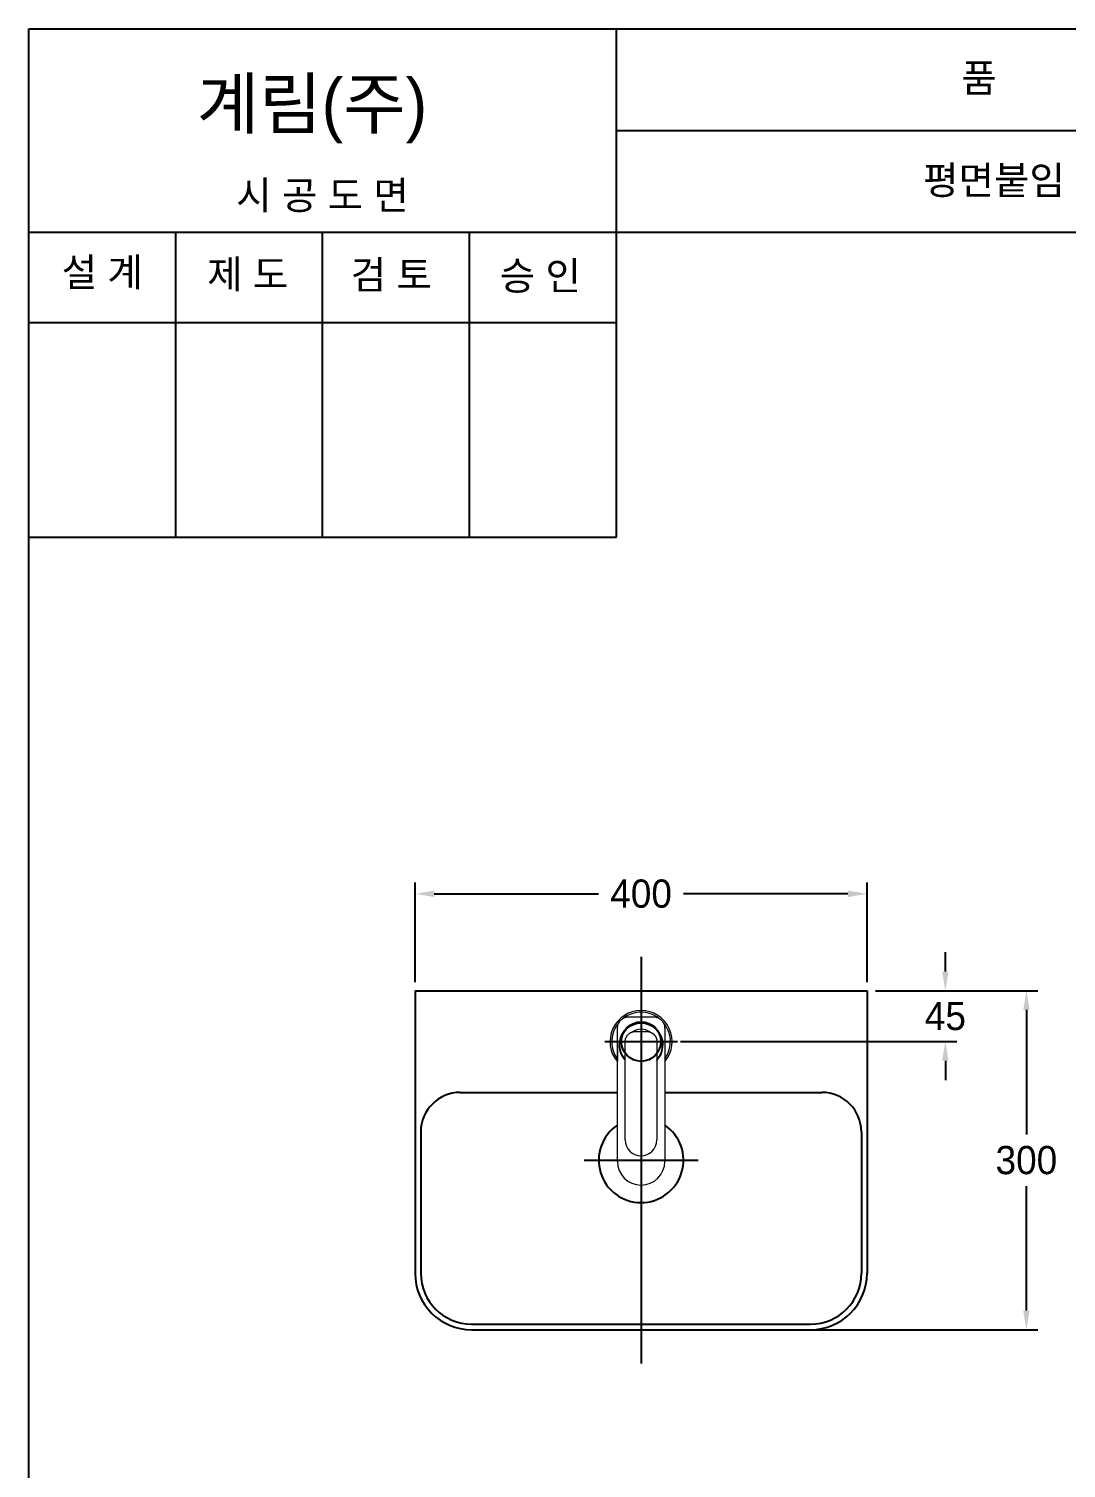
# Model space of a CAD drawing. Header units: millimetres. Extents: x 0 to 1800, y -67 to 2530.
# Drawn here: x 0 to 918, y 1256 to 2530 of the extents above; entities that cross this region are included whole.
import ezdxf
from ezdxf.enums import TextEntityAlignment as Align
from ezdxf.lldxf.tags import DXFTag

# ---------------------------------------------------------------- set-up
doc = ezdxf.new("R2010")
doc.units = ezdxf.units.MM
doc.layers.get('Defpoints').update_dxf_attribs({"color": 1})
for name, color, linetype in [('TEXT', 7, 'Continuous'), ('내부선 및 부속', 4, 'Continuous'), ('도각라인', 7, 'Continuous'), ('외형선', 3, 'Continuous'), ('중심선', 1, 'DASHED')]:
    doc.layers.add(name, color=color, linetype=linetype)
doc.styles.add('____', font='')
doc.styles.add('타이틀', font='H2GTRM.TTF', dxfattribs={"height": 25})
doc.styles.get('____').set_extended_font_data('굴림')
tags = doc.linetypes.add('DASHDOT', pattern=[70, 31, -13, 13, -13]).pattern_tags.tags
tags[10:11] = [DXFTag(74, 4), DXFTag(75, 0), DXFTag(340, '0'), DXFTag(46, 0.0), DXFTag(50, 0.0), DXFTag(44, 0.0), DXFTag(45, 0.0)]
tags[8:9] = [DXFTag(74, 4), DXFTag(75, 0), DXFTag(340, '0'), DXFTag(46, 0.0), DXFTag(50, 0.0), DXFTag(44, 0.0), DXFTag(45, 0.0)]
tags[6:7] = [DXFTag(74, 4), DXFTag(75, 0), DXFTag(340, '0'), DXFTag(46, 0.0), DXFTag(50, 0.0), DXFTag(44, 0.0), DXFTag(45, 0.0)]
tags[4:5] = [DXFTag(74, 4), DXFTag(75, 0), DXFTag(340, '0'), DXFTag(46, 0.0), DXFTag(50, 0.0), DXFTag(44, 0.0), DXFTag(45, 0.0)]
tags = doc.linetypes.add('DASHED', pattern=[25.72, 12.86, -12.86]).pattern_tags.tags
tags[6:7] = [DXFTag(74, 4), DXFTag(75, 0), DXFTag(340, '0'), DXFTag(46, 0.0), DXFTag(50, 0.0), DXFTag(44, 0.0), DXFTag(45, 0.0)]
tags[4:5] = [DXFTag(74, 4), DXFTag(75, 0), DXFTag(340, '0'), DXFTag(46, 0.0), DXFTag(50, 0.0), DXFTag(44, 0.0), DXFTag(45, 0.0)]
doc.dimstyles.new('MSADIM', dxfattribs={"dimtxt": 33, "dimasz": 17, "dimexe": 10, "dimexo": 7.5, "dimgap": 10, "dimtad": 0, "dimtih": 1, "dimtoh": 1, "dimdec": 0, "dimzin": 1, "dimdsep": 46, "dimtxsty": '____', "dimcen": 11.25, "dimadec": 0, "dimazin": 0, "dimtfac": 1, "dimtdec": 0, "dimtix": 1, "dimtmove": 0, "dimatfit": 3, "dimfxl": 1, "dimtolj": 1, "dimtzin": 1, "dimarcsym": 0})

# ---------------------------------------------------------------- blocks, each defined once
blk = doc.blocks.new('*D2')
at = {"color": 0, "lineweight": -2, "transparency": 16777216}
for p, q in [((341.9, 1686.2), (341.9, 1774.5)), ((741.9, 1686.2), (741.9, 1774.5)), ((358.9, 1764.5), (504.2, 1764.5)), ((724.9, 1764.5), (579.5, 1764.5))]:
    blk.add_line(p, q, dxfattribs=at)
at = {"color": 0, "transparency": 16777216}
for points in [[(358.9, 1767.3), (358.9, 1761.6), (341.9, 1764.5)], [(724.9, 1767.3), (724.9, 1761.6), (741.9, 1764.5)]]:
    blk.add_solid(points, dxfattribs=at)
at = {"layer": 'Defpoints', "color": 0, "transparency": 16777216}
for p in [(741.9, 1764.5), (341.9, 1678.7), (741.9, 1678.7)]:
    blk.add_point(p, dxfattribs=at)
at = {"color": 0, "transparency": 16777216, "insert": (541.9, 1764.5), "char_height": 25, "attachment_point": 5, "style": '____'}
blk.add_mtext('\\A1;400', dxfattribs=at)
blk = doc.blocks.new('*D3')
at = {"color": 0, "lineweight": -2, "transparency": 16777216}
for p, q in [((811.2, 1695.7), (811.2, 1712.7)), ((749.4, 1678.7), (821.2, 1678.7)), ((576.9, 1633.7), (821.2, 1633.7)), ((811.2, 1616.7), (811.2, 1599.7))]:
    blk.add_line(p, q, dxfattribs=at)
at = {"color": 0, "transparency": 16777216}
for points in [[(808.3, 1695.7), (814, 1695.7), (811.2, 1678.7)], [(808.3, 1616.7), (814, 1616.7), (811.2, 1633.7)]]:
    blk.add_solid(points, dxfattribs=at)
at = {"layer": 'Defpoints', "color": 0, "transparency": 16777216}
for p in [(741.9, 1678.7), (569.4, 1633.7), (811.2, 1633.7)]:
    blk.add_point(p, dxfattribs=at)
at = {"color": 0, "transparency": 16777216, "insert": (811.2, 1656.2), "char_height": 25, "attachment_point": 5, "style": '____'}
blk.add_mtext('\\A1;45', dxfattribs=at)
blk = doc.blocks.new('*D4')
at = {"color": 0, "lineweight": -2, "transparency": 16777216}
for p, q in [((749.4, 1678.7), (892.9, 1678.7)), ((882.9, 1661.7), (882.9, 1551.5)), ((882.9, 1395.7), (882.9, 1505.9)), ((549.4, 1378.7), (892.9, 1378.7))]:
    blk.add_line(p, q, dxfattribs=at)
at = {"color": 0, "transparency": 16777216}
for points in [[(880.1, 1661.7), (885.7, 1661.7), (882.9, 1678.7)], [(880.1, 1395.7), (885.7, 1395.7), (882.9, 1378.7)]]:
    blk.add_solid(points, dxfattribs=at)
at = {"layer": 'Defpoints', "color": 0, "transparency": 16777216}
for p in [(741.9, 1678.7), (541.9, 1378.7), (882.9, 1378.7)]:
    blk.add_point(p, dxfattribs=at)
at = {"color": 0, "transparency": 16777216, "insert": (882.9, 1528.7), "char_height": 25, "attachment_point": 5, "style": '____'}
blk.add_mtext('\\A1;300', dxfattribs=at)

msp = doc.modelspace()

# ---------------------------------------------------------------- linework, layer by layer
at = {"layer": '내부선 및 부속', "linetype": 'Continuous', "lineweight": 18}
for p, q in [((520.9, 1527.7), (520.9, 1645.5)), ((531.1, 1655.7), (541.9, 1655.7)), ((541.9, 1655.7), (552.7, 1655.7)), ((562.9, 1645.5), (562.9, 1527.7)), ((527.8, 1632.8), (527.8, 1633.7)), ((527.8, 1620.7), (527.8, 1632.8)), ((536.8, 1642.7), (546.8, 1642.7)), ((555.8, 1633.7), (555.8, 1632.8)), ((555.8, 1632.8), (555.8, 1620.7)), ((527.8, 1546.7), (527.8, 1620.7)), ((555.8, 1620.7), (555.8, 1546.7))]:
    msp.add_line(p, q, dxfattribs=at)
at = {"layer": '내부선 및 부속', "linetype": 'Continuous'}
for p, q in [((381.9, 1588.7), (520.9, 1588.7)), ((562.9, 1588.7), (701.9, 1588.7)), ((346.9, 1553.7), (346.9, 1428.7)), ((736.9, 1553.7), (736.9, 1428.7)), ((391.9, 1383.7), (691.9, 1383.7))]:
    msp.add_line(p, q, dxfattribs=at)
msp.add_circle((541.9, 1633.7), 17.5, dxfattribs=at)
at = {"layer": '내부선 및 부속', "linetype": 'Continuous', "lineweight": 18}
for centre, radius, start, end in [((541.9, 1633.7), 27.5, 90, 220.213), ((541.9, 1633.7), 26, 90, 126.2981), ((541.9, 1633.7), 27.5, 319.9383, 90), ((541.9, 1633.7), 26, 53.3306, 90), ((541.9, 1633.7), 26, 138.3075, 215.8537), ((541.9, 1630.7), 19.5, 315.7312, 180), ((541.9, 1630.7), 19, 317.3006, 222.3675), ((541.9, 1630.7), 13.9, 56.5031, 122.9006), ((541.9, 1633.7), 26, 323.8762, 42.39), ((541.9, 1630.7), 19.5, 180, 223.9594), ((541.8, 1546.7), 14, 180, 270), ((541.8, 1546.7), 14, 270, 0), ((541.9, 1527.7), 21, 180, 0)]:
    msp.add_arc(centre, radius, start, end, dxfattribs=at)
at = {"layer": '내부선 및 부속', "linetype": 'Continuous'}
for centre, radius, start, end in [((381.9, 1553.7), 35, 90, 180), ((701.9, 1553.7), 35, 0, 90), ((541.9, 1528.7), 37.5, 124.0558, 55.9442), ((391.9, 1428.7), 45, 180, 270), ((691.9, 1428.7), 45, 270, 0)]:
    msp.add_arc(centre, radius, start, end, dxfattribs=at)
at = {"layer": '내부선 및 부속', "linetype": 'Continuous', "lineweight": 18}
for points, knots in [([(520.9, 1645.5), (520.9, 1645.5), (520.9, 1645.5), (520.9, 1645.5), (520.9, 1645.5), (520.9, 1645.5), (520.9, 1645.5), (520.9, 1645.6), (520.9, 1645.7), (520.9, 1646), (520.9, 1646.3), (521, 1646.8), (521.1, 1647.4), (521.2, 1648.1), (521.3, 1648.5), (521.4, 1648.6), (521.4, 1648.7), (521.5, 1648.8), (521.5, 1649.1), (521.6, 1649.2), (521.8, 1649.7), (521.9, 1650), (522.3, 1650.6), (522.4, 1650.8), (522.7, 1651.3), (522.8, 1651.4), (523, 1651.6), (523, 1651.7), (523.1, 1651.8), (523.2, 1651.9), (523.3, 1652.1), (523.4, 1652.2), (523.6, 1652.4), (523.7, 1652.4), (523.8, 1652.6), (523.8, 1652.6), (524.1, 1652.9), (524.4, 1653.1), (524.9, 1653.6), (525.2, 1653.8), (525.7, 1654.1), (526, 1654.3), (526.4, 1654.5), (526.6, 1654.6), (526.8, 1654.7), (526.8, 1654.7), (526.9, 1654.8), (526.9, 1654.8), (527, 1654.8), (527.1, 1654.9), (527.5, 1655), (527.8, 1655.1), (528.5, 1655.3), (528.8, 1655.4), (529.4, 1655.5), (529.8, 1655.6), (530.2, 1655.6), (530.3, 1655.6), (530.4, 1655.7), (530.5, 1655.7), (530.7, 1655.7), (530.8, 1655.7), (530.9, 1655.7), (531, 1655.7), (531, 1655.7), (531.1, 1655.7), (531.1, 1655.7), (531.1, 1655.7), (531.1, 1655.7), (531.1, 1655.7), (531.1, 1655.7)], [0, 0, 0, 0, 0.000488, 0.000488, 0.000977, 0.001953, 0.003906, 0.007812, 0.015625, 0.03125, 0.0625, 0.0625, 0.125, 0.1875, 0.1875, 0.203125, 0.203125, 0.21875, 0.21875, 0.25, 0.25, 0.3125, 0.3125, 0.375, 0.375, 0.40625, 0.40625, 0.421875, 0.421875, 0.4375, 0.4375, 0.46875, 0.46875, 0.484375, 0.484375, 0.5, 0.5, 0.5625, 0.5625, 0.625, 0.625, 0.6875, 0.6875, 0.71875, 0.71875, 0.726562, 0.726562, 0.734375, 0.734375, 0.75, 0.75, 0.8125, 0.8125, 0.875, 0.875, 0.9375, 0.9375, 0.953125, 0.953125, 0.96875, 0.96875, 0.984375, 0.984375, 0.992188, 0.996094, 0.998047, 0.999023, 0.999512, 0.999512, 1, 1, 1, 1]), ([(520.9, 1645.5), (520.9, 1645.5), (520.9, 1645.5), (520.9, 1645.5), (520.9, 1645.5), (520.9, 1645.5)], [0, 0, 0, 0, 0.506361, 0.506361, 1, 1, 1, 1]), ([(531.1, 1655.7), (531.1, 1655.7), (531.1, 1655.7), (531.1, 1655.7), (531.1, 1655.7), (531.1, 1655.7)], [0, 0, 0, 0, 0.446521, 0.446521, 1, 1, 1, 1]), ([(552.7, 1655.7), (552.7, 1655.7), (552.7, 1655.7), (552.7, 1655.7), (552.7, 1655.7), (552.7, 1655.7), (552.7, 1655.7), (552.8, 1655.7), (553, 1655.7), (553.3, 1655.7), (553.5, 1655.6), (554, 1655.6), (554.3, 1655.6), (555, 1655.4), (555.3, 1655.3), (555.7, 1655.2), (555.8, 1655.2), (555.9, 1655.1), (556, 1655.1), (556.3, 1655), (556.4, 1655), (556.9, 1654.8), (557.2, 1654.6), (557.8, 1654.3), (558, 1654.1), (558.5, 1653.9), (558.6, 1653.8), (558.8, 1653.6), (558.9, 1653.6), (559, 1653.5), (559.1, 1653.4), (559.3, 1653.2), (559.4, 1653.1), (559.6, 1653), (559.6, 1652.9), (559.8, 1652.8), (559.8, 1652.7), (560.1, 1652.4), (560.3, 1652.2), (560.8, 1651.7), (561, 1651.4), (561.3, 1650.9), (561.5, 1650.6), (561.7, 1650.1), (561.8, 1650), (561.9, 1649.8), (562, 1649.7), (562, 1649.5), (562.1, 1649.4), (562.2, 1649.1), (562.3, 1648.7), (562.5, 1648.1), (562.6, 1647.8), (562.7, 1647.1), (562.8, 1646.8), (562.8, 1646.4), (562.8, 1646.3), (562.9, 1646.1), (562.9, 1646), (562.9, 1645.9), (562.9, 1645.8), (562.9, 1645.7), (562.9, 1645.6), (562.9, 1645.5), (562.9, 1645.5), (562.9, 1645.5), (562.9, 1645.5), (562.9, 1645.5), (562.9, 1645.5), (562.9, 1645.5)], [0, 0, 0, 0, 0.000488, 0.000488, 0.000977, 0.001953, 0.003906, 0.007812, 0.015625, 0.03125, 0.0625, 0.0625, 0.125, 0.125, 0.1875, 0.1875, 0.203125, 0.203125, 0.21875, 0.21875, 0.25, 0.25, 0.3125, 0.3125, 0.375, 0.375, 0.40625, 0.40625, 0.421875, 0.421875, 0.4375, 0.4375, 0.46875, 0.46875, 0.484375, 0.484375, 0.5, 0.5, 0.5625, 0.5625, 0.625, 0.625, 0.6875, 0.6875, 0.71875, 0.71875, 0.734375, 0.734375, 0.75, 0.75, 0.8125, 0.8125, 0.875, 0.875, 0.9375, 0.9375, 0.953125, 0.953125, 0.96875, 0.96875, 0.984375, 0.984375, 0.992187, 0.996094, 0.998047, 0.999023, 0.999512, 0.999512, 1, 1, 1, 1]), ([(552.7, 1655.7), (552.7, 1655.7), (552.7, 1655.7), (552.7, 1655.7), (552.7, 1655.7), (552.7, 1655.7)], [0, 0, 0, 0, 0.553479, 0.553479, 1, 1, 1, 1]), ([(562.9, 1645.5), (562.9, 1645.5), (562.9, 1645.5), (562.9, 1645.5), (562.9, 1645.5), (562.9, 1645.5)], [0, 0, 0, 0, 0.493639, 0.493639, 1, 1, 1, 1]), ([(520.9, 1631.9), (520.9, 1631.9), (520.9, 1631.8), (520.9, 1631.8), (520.9, 1631.8), (520.9, 1631.8), (520.9, 1631.7), (520.9, 1631.7), (520.9, 1631.7), (520.9, 1631.6), (520.9, 1631), (520.9, 1630.3), (520.9, 1629.2), (520.9, 1628.1), (520.9, 1626.9), (520.9, 1625.8), (520.9, 1624.4), (520.9, 1622.5), (520.9, 1619.9), (520.9, 1617.8), (520.9, 1616.7)], [0, 0, 0, 0, 0.092353, 0.190581, 0.28235, 0.367667, 0.446539, 0.503991, 0.557471, 0.606967, 0.652495, 0.694048, 0.73647, 0.773783, 0.805985, 0.833073, 0.856674, 0.899706, 0.948118, 1, 1, 1, 1]), ([(527.8, 1633.7), (527.8, 1634.1), (527.9, 1634.4), (528, 1635.2), (528, 1635.5), (528.2, 1636.2), (528.3, 1636.5), (528.5, 1637.1), (528.6, 1637.4), (528.9, 1637.9), (529, 1638.1), (529.3, 1638.6), (529.5, 1638.8), (529.8, 1639.2), (529.9, 1639.4), (530.1, 1639.7), (530.2, 1639.7), (530.3, 1639.9), (530.4, 1639.9), (530.4, 1640), (530.4, 1640), (530.5, 1640), (530.5, 1640), (530.5, 1640), (530.5, 1640), (530.5, 1640), (530.5, 1640), (530.5, 1640), (530.5, 1640), (530.5, 1640), (530.7, 1640.3), (530.9, 1640.5), (531.4, 1640.8), (531.7, 1641), (532.2, 1641.4), (532.4, 1641.5), (532.9, 1641.8), (533.2, 1641.9), (533.8, 1642.1), (534, 1642.2), (534.6, 1642.4), (534.9, 1642.5), (535.4, 1642.6), (535.7, 1642.6), (536.3, 1642.7), (536.6, 1642.7), (536.8, 1642.7)], [0, 0, 0, 0, 0.0625, 0.0625, 0.125, 0.125, 0.1875, 0.1875, 0.25, 0.25, 0.3125, 0.3125, 0.375, 0.375, 0.4375, 0.4375, 0.46875, 0.46875, 0.484375, 0.492187, 0.496094, 0.498047, 0.499023, 0.499512, 0.499756, 0.499878, 0.499939, 0.499969, 0.499969, 0.5, 0.5, 0.5625, 0.5625, 0.625, 0.625, 0.6875, 0.6875, 0.75, 0.75, 0.8125, 0.8125, 0.875, 0.875, 0.9375, 0.9375, 1, 1, 1, 1]), ([(546.8, 1642.7), (546.9, 1642.7), (546.9, 1642.7), (546.9, 1642.7), (547, 1642.7), (547, 1642.7), (547.1, 1642.7), (547.1, 1642.7), (547.2, 1642.7), (547.2, 1642.7), (547.3, 1642.7), (547.3, 1642.7), (547.3, 1642.7), (547.4, 1642.7), (547.4, 1642.7), (547.5, 1642.6), (547.5, 1642.6), (547.6, 1642.6), (547.6, 1642.6), (547.7, 1642.6), (547.7, 1642.6), (547.8, 1642.6), (547.8, 1642.6), (547.9, 1642.6), (547.9, 1642.6), (548, 1642.6), (548, 1642.6), (548, 1642.6), (548.1, 1642.6), (548.1, 1642.6), (548.2, 1642.6), (548.2, 1642.6), (548.3, 1642.6), (548.3, 1642.5), (548.4, 1642.5), (548.4, 1642.5), (548.5, 1642.5), (548.5, 1642.5), (548.6, 1642.5), (548.6, 1642.5), (548.6, 1642.5), (548.7, 1642.5), (548.7, 1642.5), (548.8, 1642.5), (548.8, 1642.4), (548.9, 1642.4), (548.9, 1642.4), (549, 1642.4), (549, 1642.4), (549.1, 1642.4), (549.1, 1642.4), (549.2, 1642.4), (549.2, 1642.4), (549.2, 1642.3), (549.3, 1642.3), (549.3, 1642.3), (549.4, 1642.3), (549.4, 1642.3), (549.5, 1642.3), (549.5, 1642.3), (549.6, 1642.3), (549.6, 1642.2), (549.7, 1642.2), (549.7, 1642.2), (549.7, 1642.2), (549.8, 1642.2), (549.8, 1642.2), (549.9, 1642.1), (549.9, 1642.1), (550, 1642.1), (550, 1642.1), (550.1, 1642.1), (550.1, 1642.1), (550.2, 1642), (550.2, 1642), (550.2, 1642), (550.3, 1642), (550.3, 1642), (550.4, 1641.9), (550.4, 1641.9), (550.5, 1641.9), (550.5, 1641.9), (550.6, 1641.9), (550.6, 1641.9), (550.6, 1641.8), (550.7, 1641.8), (550.7, 1641.8), (550.8, 1641.8), (550.8, 1641.7), (550.9, 1641.7), (550.9, 1641.7), (551, 1641.7), (551, 1641.7), (551, 1641.6), (551.1, 1641.6), (551.1, 1641.6), (551.2, 1641.6), (551.2, 1641.5), (551.3, 1641.5), (551.3, 1641.5), (551.3, 1641.5), (551.4, 1641.4), (551.4, 1641.4), (551.5, 1641.4), (551.5, 1641.4), (551.6, 1641.3), (551.6, 1641.3), (551.6, 1641.3), (551.7, 1641.3), (551.7, 1641.2), (551.8, 1641.2), (551.8, 1641.2), (551.8, 1641.2), (551.9, 1641.1), (551.9, 1641.1), (552, 1641.1), (552, 1641), (552.1, 1641), (552.1, 1641), (552.1, 1641), (552.2, 1640.9), (552.2, 1640.9), (552.3, 1640.9), (552.3, 1640.8), (552.3, 1640.8), (552.4, 1640.8), (552.4, 1640.7), (552.5, 1640.7), (552.5, 1640.7), (552.5, 1640.6), (552.6, 1640.6), (552.6, 1640.6), (552.6, 1640.6), (552.7, 1640.5), (552.7, 1640.5), (552.8, 1640.5), (552.8, 1640.4), (552.8, 1640.4), (552.9, 1640.4), (552.9, 1640.3), (553, 1640.3), (553, 1640.2), (553, 1640.2), (553.1, 1640.2), (553.1, 1640.1), (553.1, 1640.1), (553.2, 1640.1), (553.2, 1640), (553.2, 1640), (553.3, 1640), (553.3, 1639.9), (553.4, 1639.9), (553.4, 1639.9), (553.4, 1639.8), (553.5, 1639.8), (553.5, 1639.7), (553.5, 1639.7), (553.6, 1639.7), (553.6, 1639.6), (553.6, 1639.6), (553.7, 1639.5), (553.7, 1639.5), (553.8, 1639.4), (553.8, 1639.4), (553.8, 1639.4), (553.9, 1639.3), (553.9, 1639.3), (553.9, 1639.2), (554, 1639.2), (554, 1639.1), (554, 1639.1), (554.1, 1639), (554.1, 1639), (554.2, 1638.9), (554.2, 1638.9), (554.2, 1638.8), (554.3, 1638.8), (554.3, 1638.7), (554.3, 1638.7), (554.4, 1638.6), (554.4, 1638.5), (554.4, 1638.5), (554.5, 1638.4), (554.5, 1638.4), (554.6, 1638.3), (554.6, 1638.3), (554.6, 1638.2), (554.7, 1638.1), (554.7, 1638.1), (554.7, 1638), (554.8, 1638), (554.8, 1637.9), (554.8, 1637.8), (554.9, 1637.8), (554.9, 1637.7), (554.9, 1637.6), (555, 1637.6), (555, 1637.5), (555, 1637.4), (555.1, 1637.4), (555.1, 1637.3), (555.1, 1637.2), (555.1, 1637.2), (555.2, 1637.1), (555.2, 1637), (555.2, 1636.9), (555.3, 1636.9), (555.3, 1636.8), (555.3, 1636.7), (555.3, 1636.6), (555.4, 1636.6), (555.4, 1636.5), (555.4, 1636.4), (555.4, 1636.3), (555.5, 1636.2), (555.5, 1636.2), (555.5, 1636.1), (555.5, 1636), (555.6, 1635.9), (555.6, 1635.8), (555.6, 1635.8), (555.6, 1635.7), (555.6, 1635.6), (555.7, 1635.5), (555.7, 1635.4), (555.7, 1635.3), (555.7, 1635.2), (555.7, 1635.2), (555.7, 1635.1), (555.7, 1635), (555.8, 1634.9), (555.8, 1634.8), (555.8, 1634.7), (555.8, 1634.6), (555.8, 1634.5), (555.8, 1634.4), (555.8, 1634.3), (555.8, 1634.2), (555.8, 1634.2), (555.8, 1634.1), (555.8, 1634), (555.8, 1633.9), (555.8, 1633.8), (555.8, 1633.7), (555.8, 1633.7)], [0, 0, 0, 0, 0.003129, 0.006261, 0.009395, 0.012531, 0.015671, 0.018812, 0.021957, 0.025104, 0.028253, 0.031405, 0.03456, 0.037717, 0.040878, 0.04404, 0.047206, 0.050374, 0.053544, 0.056718, 0.059894, 0.063073, 0.066255, 0.069439, 0.072627, 0.075817, 0.079009, 0.082205, 0.085404, 0.088605, 0.091809, 0.095016, 0.098226, 0.101439, 0.104654, 0.107873, 0.111094, 0.114319, 0.117546, 0.120777, 0.12401, 0.127246, 0.130486, 0.133728, 0.136973, 0.140221, 0.143473, 0.146727, 0.149985, 0.153245, 0.156509, 0.159776, 0.163045, 0.166318, 0.169595, 0.172874, 0.176156, 0.179442, 0.18273, 0.186022, 0.189317, 0.192616, 0.195917, 0.199222, 0.20253, 0.205841, 0.209156, 0.212474, 0.215795, 0.219119, 0.222447, 0.225778, 0.229112, 0.23245, 0.235791, 0.239135, 0.242483, 0.245834, 0.249189, 0.252547, 0.255908, 0.259273, 0.262641, 0.266013, 0.269388, 0.272767, 0.276149, 0.279534, 0.282923, 0.286316, 0.289712, 0.293112, 0.296515, 0.299922, 0.303332, 0.306746, 0.310163, 0.313584, 0.317009, 0.320437, 0.323869, 0.327304, 0.330743, 0.334186, 0.337632, 0.341082, 0.344536, 0.347994, 0.351455, 0.354919, 0.358388, 0.36186, 0.365336, 0.368816, 0.3723, 0.375787, 0.379278, 0.382773, 0.386271, 0.389774, 0.39328, 0.39679, 0.400304, 0.403821, 0.407343, 0.410868, 0.414398, 0.417931, 0.421468, 0.425009, 0.428554, 0.432102, 0.435655, 0.439211, 0.442772, 0.446336, 0.449905, 0.453477, 0.457054, 0.460634, 0.464218, 0.467806, 0.471399, 0.474995, 0.478595, 0.4822, 0.485808, 0.489421, 0.492983, 0.496582, 0.500218, 0.503891, 0.5076, 0.511346, 0.515129, 0.518949, 0.522805, 0.526699, 0.530629, 0.534596, 0.538599, 0.54264, 0.546717, 0.550832, 0.554983, 0.559171, 0.563396, 0.567658, 0.571956, 0.576292, 0.580665, 0.585074, 0.589521, 0.594004, 0.598525, 0.603082, 0.607676, 0.612308, 0.616976, 0.621681, 0.626424, 0.631203, 0.636019, 0.640873, 0.645763, 0.650691, 0.655655, 0.660657, 0.665695, 0.670771, 0.675884, 0.681034, 0.68622, 0.691444, 0.696705, 0.702003, 0.707339, 0.712711, 0.71812, 0.723567, 0.72905, 0.734571, 0.740129, 0.745724, 0.751356, 0.757025, 0.762732, 0.768475, 0.774256, 0.780074, 0.785928, 0.791821, 0.79775, 0.803716, 0.80972, 0.81576, 0.821838, 0.827953, 0.834106, 0.840295, 0.846522, 0.852785, 0.859086, 0.865424, 0.8718, 0.878212, 0.884662, 0.891149, 0.897673, 0.904234, 0.910833, 0.917468, 0.924141, 0.930851, 0.937599, 0.944383, 0.951205, 0.958064, 0.96496, 0.971894, 0.978865, 0.985872, 0.992918, 1, 1, 1, 1])]:
    msp.add_open_spline(points, degree=3, knots=knots, dxfattribs=at)
for points, degree in [([(520.9, 1646.4), (520.9, 1646.4), (520.9, 1646.3)], 2), ([(520.9, 1645.5), (520.9, 1645.5), (520.9, 1645.5), (520.9, 1645.5)], 3), ([(530.2, 1655.6), (530.2, 1655.6), (530.2, 1655.6)], 2), ([(531.1, 1655.7), (531.1, 1655.7), (531.1, 1655.7), (531.1, 1655.7)], 3), ([(552.7, 1655.7), (552.7, 1655.7), (552.7, 1655.7), (552.7, 1655.7)], 3), ([(553.6, 1655.6), (553.6, 1655.6), (553.5, 1655.6)], 2), ([(562.8, 1646.3), (562.8, 1646.4), (562.8, 1646.4)], 2), ([(562.9, 1645.5), (562.9, 1645.5), (562.9, 1645.5), (562.9, 1645.5)], 3), ([(562.8, 1526), (562.9, 1526.7), (562.9, 1527.4)], 2)]:
    msp.add_open_spline(points, degree=degree, dxfattribs=at)
at = {"layer": '내부선 및 부속', "linetype": 'Continuous', "lineweight": 13}
msp.add_open_spline([(562.9, 1645.4), (562.9, 1645.7), (562.9, 1646), (562.8, 1646.3)], degree=3, dxfattribs=at)
at = {"layer": '도각라인'}
for p, q in [((0, 0), (0, 2530)), ((0, 2530), (1800, 2530)), ((520, 2080), (520, 2530)), ((520, 2440), (1800, 2440)), ((0, 2350), (1800, 2350)), ((130, 2080), (130, 2350)), ((260, 2080), (260, 2350)), ((390, 2080), (390, 2350)), ((0, 2270), (520, 2270)), ((0, 2080), (520, 2080))]:
    msp.add_line(p, q, dxfattribs=at)
at = {"layer": '외형선'}
for p, q in [((341.9, 1678.7), (741.9, 1678.7)), ((341.9, 1678.7), (341.9, 1428.7)), ((741.9, 1678.7), (741.9, 1428.7)), ((391.9, 1378.7), (691.9, 1378.7))]:
    msp.add_line(p, q, dxfattribs=at)
for centre, start, end in [((391.9, 1428.7), 180, 270), ((691.9, 1428.7), 270, 0)]:
    msp.add_arc(centre, 50, start, end, dxfattribs=at)
at = {"layer": '중심선', "linetype": 'DASHDOT'}
for p, q in [((541.9, 1708.7), (541.9, 1348.7)), ((509.7, 1633.7), (574.1, 1633.7)), ((514.4, 1633.7), (569.4, 1633.7)), ((491.4, 1528.7), (592.4, 1528.7))]:
    msp.add_line(p, q, dxfattribs=at)

# ---------------------------------------------------------------- texts
at = {"layer": 'TEXT', "style": '타이틀'}
for s, p in [('품             명', (915.7, 2486.4)), ('평면붙임 세면기', (905.8, 2396)), ('시 공 도 면', (259.9, 2382.7)), ('설 계', (65, 2314.6)), ('제 도', (193.8, 2312.9)), ('검 토', (320.8, 2312.3)), ('승 인', (452.7, 2311.4))]:
    msp.add_text(s, height=25, dxfattribs=at).set_placement(p, align=Align.MIDDLE_CENTER)
msp.add_text('계림(주)', height=44, dxfattribs=at).set_placement((148.7, 2441.8))

# ---------------------------------------------------------------- dimensions: what is measured, and where the dimension line sits
dim = msp.add_linear_dim(base=(741.9, 1764.5), p1=(341.9, 1678.7), p2=(741.9, 1678.7), dimstyle='MSADIM', override={"dimtxt": 25, "dimtofl": 0})
dim.commit()
dim.dimension.update_dxf_attribs({"geometry": '*D2', "text_midpoint": (541.9, 1764.5)})
for base, p2, picture, middle in [((811.2, 1633.7), (569.4, 1633.7), '*D3', (811.2, 1656.2)), ((882.9, 1378.7), (541.9, 1378.7), '*D4', (882.9, 1528.7))]:
    dim = msp.add_linear_dim(base=base, p1=(741.9, 1678.7), p2=p2, angle=90, dimstyle='MSADIM', override={"dimtxt": 25, "dimtofl": 0})
    dim.commit()
    dim.dimension.update_dxf_attribs({"geometry": picture, "text_midpoint": middle})

doc.saveas('drawing.dxf')
